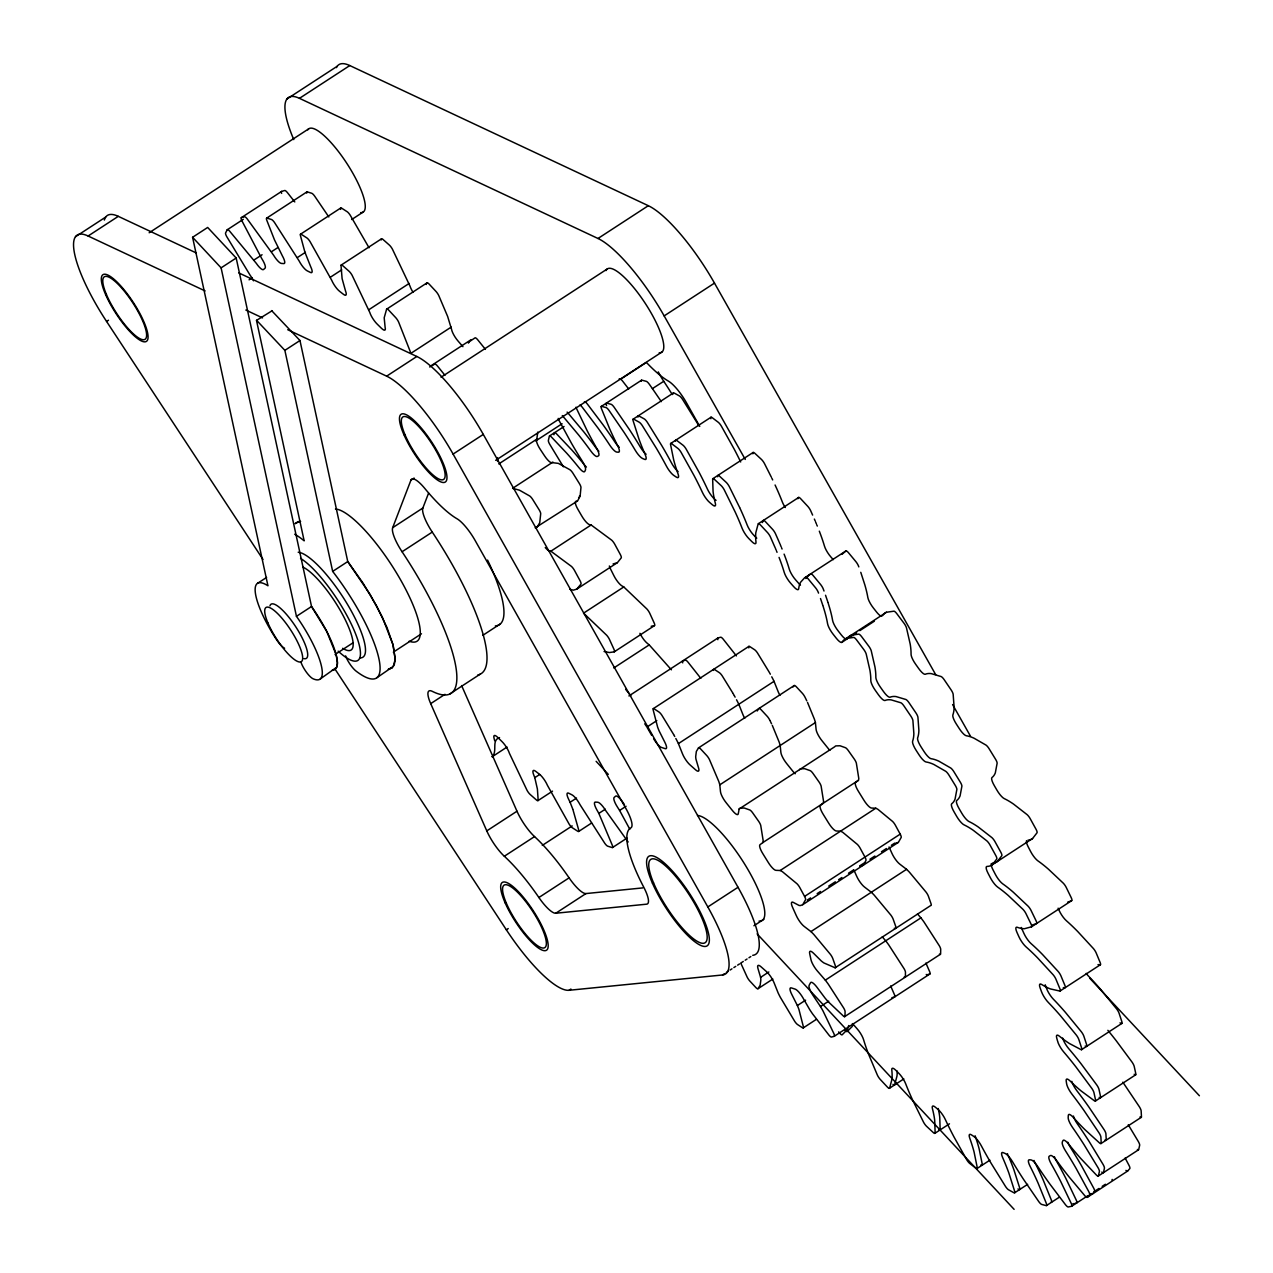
<?xml version="1.0" encoding="UTF-8"?>
<svg xmlns="http://www.w3.org/2000/svg" width="1273" height="1273" viewBox="0 0 1273 1273"><rect width="100%" height="100%" fill="white"/><g stroke="black" fill="none" stroke-linecap="round" stroke-linejoin="round"><path stroke-width="1.5" d="M381.264 239.945L381.279 239.324A5.124 1.321 56.9 0 1 382.95 239.419L389.299 245.021A5.124 1.321 56.9 0 1 392.418 249.158L410.017 286.154A9.945 2.578 56.9 0 0 413.041 292.281M497.584 461.494L497.488 457.58M717.638 476.754L717.686 475.879A5.124 1.321 56.9 0 1 719.5 476.15L726.199 482.356A5.124 1.321 56.9 0 1 729.334 486.684L739.661 507.529M752.868 453.809L752.916 452.933A5.124 1.321 56.9 0 1 754.73 453.204L761.429 459.41A5.124 1.321 56.9 0 1 764.564 463.738L771.279 477.041M579.517 495.881L579.486 496.422A9.945 2.578 56.9 0 1 578.626 497.632M271.595 310.58L299.967 340.528L347.752 561.568L362.932 582.954L376.649 606.012L386.992 627.509L393.071 644.934L395.187 659.223L393.389 666.352L376.983 677.634M272.167 310.723L256.494 320.414L304.152 540.834A87.041 22.5 56.9 0 0 294.684 534.199M739.152 808.976L834.77 746.71A40.752 10.534 56.9 0 1 835.852 745.898L840.005 745.771L845.511 747.728A5.124 1.321 56.9 0 1 848.279 750.545L854.263 759.026A5.124 1.321 56.9 0 1 856.347 763.116L858.782 778.439A40.752 10.534 56.9 0 1 858.448 780.301L855.599 782.418A9.945 2.578 56.9 0 0 858.654 791.726L863.794 800.017A9.945 2.578 56.9 0 0 871.528 808.053L875.792 808.228A40.752 10.534 56.9 0 1 878.02 809.405L892.564 821.435A5.124 1.321 56.9 0 1 895.428 825.318L900.202 834.133A5.124 1.321 56.9 0 1 901.204 837.427L898.388 842.344L802.706 904.673L805.586 899.709A5.124 1.321 56.9 0 0 804.584 896.415L799.81 887.599A5.124 1.321 56.9 0 0 796.946 883.717L782.402 871.687A40.752 10.534 56.9 0 0 780.174 870.509L775.909 870.334A9.945 2.578 56.9 0 1 768.176 862.298L763.036 854.008A9.945 2.578 56.9 0 1 759.997 844.699L762.829 842.583A40.752 10.534 56.9 0 0 763.179 840.721L760.729 825.397A5.124 1.321 56.9 0 0 758.644 821.308L752.661 812.826A5.124 1.321 56.9 0 0 749.892 810.01L744.259 808.021L740.234 808.18A40.752 10.534 56.9 0 0 739.152 808.976L738.26 813.861A9.945 2.578 56.9 0 1 732.182 810.233L726.437 803.072A9.945 2.578 56.9 0 1 720.486 791.711L719.786 784.836A40.752 10.534 56.9 0 0 718.768 781.415L709.459 759.583A5.124 1.321 56.9 0 0 706.69 755.494L700.675 749.017A5.124 1.321 56.9 0 0 698.543 747.84L696.347 751.452L695.695 756.576A40.752 10.534 56.9 0 0 695.965 759.201L698.622 768.176A9.945 2.578 56.9 0 1 695.408 769.672L690.189 765.041A9.945 2.578 56.9 0 1 682.519 753.887L678.414 743.607A40.752 10.534 56.9 0 0 676.249 739.311L675.82 738.499M553.93 434.777L554.36 432.963A5.124 1.321 56.9 0 1 556.428 433.711L571.832 450.006A123.195 31.841 56.9 0 1 584.036 464.454A9.945 2.578 56.9 0 0 586.423 467.048M535.217 527.834A9.945 2.578 56.9 0 1 535.822 527.468L577.624 500.91L580.138 495.993L580.965 487.479A5.124 1.321 56.9 0 0 579.326 483.454L573.009 473.317A5.124 1.321 56.9 0 0 569.89 469.721L558.338 463.372L552.021 462.624A9.945 2.578 56.9 0 1 544.573 455.877L540.404 449.576A9.945 2.578 56.9 0 1 536.729 439.583L537.795 432.088M762.368 522.582L763.195 520.593A5.124 1.321 56.9 0 1 765.439 521.659L772.504 529.25A5.124 1.321 56.9 0 1 775.512 533.785L778.726 541.041M410.94 480.128A24.871 6.429 56.9 0 1 424.816 488.466A87.041 22.5 56.9 0 0 457.007 518.763A24.871 6.429 56.9 0 1 475.195 540.595L625.966 808.641A24.871 6.429 56.9 0 1 630.883 827.864A87.041 22.5 56.9 0 0 643.677 887.058A24.871 6.429 56.9 0 1 646.62 904.18L555.776 913.234A24.871 6.429 56.9 0 1 538.893 897.513A87.041 22.5 56.9 0 0 504.331 856.252A24.871 6.429 56.9 0 1 486.779 830.887L430.704 703.635A24.871 6.429 56.9 0 1 432.263 691.334A140.507 36.312 56.9 0 0 402.077 551.75A24.871 6.429 56.9 0 1 392.673 527.69L410.94 480.128L414.123 478.059M392.673 527.69L422.859 508.022L428.571 493.16M797.948 498.698L798.426 497.648A5.124 1.321 56.9 0 1 800.669 498.714L807.734 506.304A5.124 1.321 56.9 0 1 810.726 510.839L812.62 515.088M426.121 284.484L426.869 282.956A5.124 1.321 56.9 0 1 429.096 284.054L435.955 291.406A5.124 1.321 56.9 0 1 438.899 295.861L447.635 316.436L451.549 329.277A9.945 2.578 56.9 0 0 458.009 340.989L462.433 346.097A9.945 2.578 56.9 0 0 462.942 346.67M468.416 343.121L469.069 341.896M757.18 710.986L758.931 708.52A5.124 1.321 56.9 0 1 761.063 709.682L767.078 716.174A5.124 1.321 56.9 0 1 769.847 720.247M427.171 282.765L386.61 309.18L384.191 317.804L385.13 327.463A9.945 2.578 56.9 0 1 381.359 328.195L377.158 324.074A9.945 2.578 56.9 0 1 369.759 312.378L352.16 275.382A5.124 1.321 56.9 0 0 349.041 271.244L342.692 265.643A5.124 1.321 56.9 0 0 341.021 265.548L342.103 278.628L345.54 291.008A9.945 2.578 56.9 0 1 343.471 294.334L339.7 291.406A9.945 2.578 56.9 0 1 331.728 280.315L310.055 241.599A5.124 1.321 56.9 0 0 306.936 237.971L301.415 234.391A5.124 1.321 56.9 0 0 300.364 235.314L304.915 252.197L310.676 266.678A9.945 2.578 56.9 0 1 310.405 272.422L307.239 270.863A9.945 2.578 56.9 0 1 299.107 260.917L274.443 222.409A5.124 1.321 56.9 0 0 271.467 219.497L267.059 218.129A5.124 1.321 56.9 0 0 266.693 220.006L274.475 239.849L282.272 255.682A9.945 2.578 56.9 0 1 283.799 263.591L281.413 263.431A9.945 2.578 56.9 0 1 273.536 255.141L247.121 218.797A5.124 1.321 56.9 0 0 244.448 216.728L241.361 217.635A5.124 1.321 56.9 0 0 241.695 220.388L261.745 258.594A9.945 2.578 56.9 0 1 265.023 268.237L263.622 269.446A9.945 2.578 56.9 0 1 256.271 263.304L229.442 230.922A5.124 1.321 56.9 0 0 227.199 229.808L225.592 232.943A5.124 1.321 56.9 0 0 226.626 236.428L250.144 275.27A9.945 2.578 56.9 0 1 253.518 280.808M805.889 578.531L806.461 577.671M392.084 667.8L388.44 669.168L392.084 667.8L394.344 664.411L395.187 659.223L393.071 644.934L382.33 617.15L370.109 594.475L347.752 561.568L332.667 571.402A87.041 22.5 56.9 0 1 378.59 657.266A87.041 22.5 56.9 0 1 356.026 671.062A12.428 3.214 56.9 0 1 345.604 655.897M469.132 341.816L475.115 337.806A5.124 1.321 56.9 0 1 477.773 339.859L484.806 348.579A5.124 1.321 56.9 0 1 485.395 349.375M792.999 686.974L794.161 685.574A5.124 1.321 56.9 0 1 796.293 686.752L802.308 693.228A5.124 1.321 56.9 0 1 805.061 697.302L805.538 698.272M320.335 678.907L336.709 667.259L337.409 662.947L336.231 654.974L326.779 631.488L311.535 606.505L236.189 258.021L207.674 227.453L192.589 237.287L267.935 585.771A57.19 14.783 56.9 0 0 255.507 593.886A57.19 14.783 56.9 0 0 276.543 639.667A12.428 3.214 56.9 0 0 284.611 648.228M806.716 577.321L807.75 576.112M841.946 554.376L845.924 550.938A5.124 1.321 56.9 0 1 848.534 552.784L855.758 561.504A5.124 1.321 56.9 0 1 858.527 566.119L858.814 566.899M332.348 670.044C340.352 669.216 336.852 657.711 335.626 652.715C330.407 636.039 321.417 620.81 311.535 606.505L296.45 616.339A57.19 14.783 56.9 0 1 320.923 664.013A57.19 14.783 56.9 0 1 312.967 678.716A12.428 3.214 56.9 0 1 300.842 661.785M429.685 367.006L434.857 364.03A5.124 1.321 56.9 0 1 437.514 366.083L444.548 374.803A5.124 1.321 56.9 0 1 444.945 375.328M852.337 1023.587A9.945 2.578 56.9 0 1 854.199 1025.465L857.254 1028.95A9.945 2.578 56.9 0 1 863.571 1039.643A123.195 31.841 56.9 0 0 868.568 1054.203L877.304 1074.921A5.124 1.321 56.9 0 0 880.295 1079.472L887.376 1087.047A5.124 1.321 56.9 0 0 889.62 1088.129L891.959 1079.281A123.195 31.841 56.9 0 0 891.784 1069.893A9.945 2.578 56.9 0 1 895.874 1070.338L898.818 1073.298A9.945 2.578 56.9 0 1 905.708 1083.848A123.195 31.841 56.9 0 0 912.566 1099.936L923.466 1122.038A5.124 1.321 56.9 0 0 926.617 1126.35L933.3 1132.572A5.124 1.321 56.9 0 0 935.13 1132.843L934.716 1120.463A123.195 31.841 56.9 0 0 932.409 1108.608A9.945 2.578 56.9 0 1 935.369 1107.208L938.121 1109.515A9.945 2.578 56.9 0 1 945.362 1119.588A123.195 31.841 56.9 0 0 953.875 1136.725L966.605 1159.544A5.124 1.321 56.9 0 0 969.803 1163.506L975.914 1168.153A5.124 1.321 56.9 0 0 977.25 1167.627L974.1 1152.097A123.195 31.841 56.9 0 0 969.74 1138.142A9.945 2.578 56.9 0 1 971.49 1134.895L973.94 1136.518A9.945 2.578 56.9 0 1 981.324 1145.811A123.195 31.841 56.9 0 0 991.237 1163.458L1005.415 1186.309A5.124 1.321 56.9 0 0 1008.566 1189.809L1013.913 1192.753A5.124 1.321 56.9 0 0 1014.708 1191.433L1008.916 1173.197A123.195 31.841 56.9 0 0 1002.647 1157.571A9.945 2.578 56.9 0 1 1003.108 1152.606L1005.193 1153.481A9.945 2.578 56.9 0 1 1012.512 1161.708A123.195 31.841 56.9 0 0 1023.524 1179.339L1038.704 1201.505A5.124 1.321 56.9 0 0 1041.712 1204.433L1046.12 1205.595A5.124 1.321 56.9 0 0 1046.39 1203.526L1038.116 1183.158A123.195 31.841 56.9 0 0 1030.112 1166.323A9.945 2.578 56.9 0 1 1029.284 1159.783L1030.844 1159.878A9.945 2.578 56.9 0 1 1037.956 1166.8A123.195 31.841 56.9 0 0 1049.732 1183.874L1065.469 1204.704A5.124 1.321 56.9 0 0 1068.238 1206.963L1071.595 1206.279A5.124 1.321 56.9 0 0 1071.293 1203.526L1060.791 1181.646A123.195 31.841 56.9 0 0 1051.323 1164.111A9.945 2.578 56.9 0 1 1049.223 1156.218L1050.416 1155.534A9.945 2.578 56.9 0 1 1056.908 1160.928A123.195 31.841 56.9 0 0 1069.081 1176.92L1084.882 1195.777A5.124 1.321 56.9 0 0 1087.349 1197.304L1089.529 1194.822A5.124 1.321 56.9 0 0 1088.686 1191.464L1076.29 1168.725A123.195 31.841 56.9 0 0 1065.612 1151.031A9.945 2.578 56.9 0 1 1062.319 1141.992L1062.987 1140.56A9.945 2.578 56.9 0 1 1068.779 1144.268A123.195 31.841 56.9 0 0 1080.968 1158.716L1096.371 1175.011A5.124 1.321 56.9 0 0 1098.44 1175.743L1099.395 1171.542A5.124 1.321 56.9 0 0 1098.026 1167.675L1084.103 1144.777A123.195 31.841 56.9 0 0 1072.55 1127.464A9.945 2.578 56.9 0 1 1068.174 1117.583L1068.302 1115.434A9.945 2.578 56.9 0 1 1073.203 1117.328A123.195 31.841 56.9 0 0 1085.057 1129.772L1099.586 1143.027A5.124 1.321 56.9 0 0 1101.209 1142.963L1100.89 1137.155A5.124 1.321 56.9 0 0 1099.045 1132.906L1084.023 1110.549A123.195 31.841 56.9 0 0 1071.946 1094.144A9.945 2.578 56.9 0 1 1066.599 1083.689L1066.185 1080.888A9.945 2.578 56.9 0 1 1070.052 1080.936A123.195 31.841 56.9 0 0 1081.207 1091.009L1094.43 1100.811A5.124 1.321 56.9 0 0 1095.544 1099.936L1093.968 1092.695A5.124 1.321 56.9 0 0 1091.693 1088.208L1076.035 1067.06A123.195 31.841 56.9 0 0 1063.798 1052.055A9.945 2.578 56.9 0 1 1057.64 1041.362M1087.349 1197.304L1127.607 1171.08L1129.788 1168.598A5.124 1.321 56.9 0 0 1128.944 1165.241L1125.141 1158.032M698.463 747.919L794.161 685.574M740.775 963.104L747.092 976.964A5.124 1.321 56.9 0 0 749.845 981.053L755.86 987.53A5.124 1.321 56.9 0 0 758.008 988.707L760.156 985.207L760.84 980.083A40.752 10.534 56.9 0 0 760.586 977.362L757.928 968.371A9.945 2.578 56.9 0 1 761.143 966.891L766.362 971.506A9.945 2.578 56.9 0 1 774.032 982.676L778.137 992.94A40.752 10.534 56.9 0 0 780.301 997.252L794.654 1021.248A5.124 1.321 56.9 0 0 797.519 1024.526L802.388 1027.709A5.124 1.321 56.9 0 0 803.454 1027.025L798.935 1009.441A40.752 10.534 56.9 0 0 797.375 1005.543L791.679 994.229A9.945 2.578 56.9 0 1 791.408 987.928L795.052 989.089A9.945 2.578 56.9 0 1 802.929 997.841L809.628 1009.473A40.752 10.534 56.9 0 0 812.524 1013.817L829.057 1035.235A5.124 1.321 56.9 0 0 831.492 1037.049L834.229 1036.302L929.847 974.02A5.124 1.321 56.9 0 0 929.64 971.617L925.901 963.056M807.862 575.985L810.694 573.884A5.124 1.321 56.9 0 1 813.304 575.714L820.544 584.45A5.124 1.321 56.9 0 1 823.297 589.065L824.013 591.022M898.388 842.344L896.351 843.203A40.752 10.534 56.9 0 1 895.508 843.251M802.706 904.673L800.669 905.485A40.752 10.534 56.9 0 1 799.046 905.421L793.222 902.366A9.945 2.578 56.9 0 0 792.761 907.776L796.277 915.542A9.945 2.578 56.9 0 0 804.122 926.378L810.933 931.597A40.752 10.534 56.9 0 1 813.845 934.509L830.41 954.368A5.124 1.321 56.9 0 1 832.797 958.553L835.406 965.952A5.124 1.321 56.9 0 1 835.136 967.782L823.933 962.961A40.752 10.534 56.9 0 1 821.228 960.908L813.574 953.27A9.945 2.578 56.9 0 0 809.708 953.716L810.917 959.428A9.945 2.578 56.9 0 0 817.314 970.933L825.318 980.146A40.752 10.534 56.9 0 1 828.341 984.22L843.649 1007.961A5.124 1.321 56.9 0 1 845.081 1011.621L845.001 1016.14A5.124 1.321 56.9 0 1 843.506 1016.156L828.055 1001.549A40.752 10.534 56.9 0 1 825.015 998.032L817.043 987.355A9.945 2.578 56.9 0 0 810.519 982.74L809.167 985.254A9.945 2.578 56.9 0 0 812.874 995.152L820.464 1006.529A40.752 10.534 56.9 0 1 823.026 1010.969L834.022 1033.883A5.124 1.321 56.9 0 1 834.229 1036.302M1057.529 1040.932L1056.717 1038.004A9.945 2.578 56.9 0 1 1059.422 1036.19A123.195 31.841 56.9 0 0 1069.543 1043.574L1081.032 1049.636A5.124 1.321 56.9 0 0 1081.62 1047.981L1078.852 1039.548A5.124 1.321 56.9 0 0 1076.21 1034.933L1060.377 1015.631A123.195 31.841 56.9 0 0 1048.363 1002.488A9.945 2.578 56.9 0 1 1041.585 991.874L1040.168 988.055A9.945 2.578 56.9 0 1 1041.632 984.443A123.195 31.841 56.9 0 0 1050.416 988.93L1059.836 991.046A5.124 1.321 56.9 0 0 1059.868 988.675L1055.969 979.287A5.124 1.321 56.9 0 0 1053.073 974.688L1037.543 957.837A123.195 31.841 56.9 0 0 1026.118 946.953A9.945 2.578 56.9 0 1 1018.925 936.753L1017.047 932.584A9.945 2.578 56.9 0 1 1017.222 927.269A123.195 31.841 56.9 0 0 1024.399 928.717L1031.464 926.839A5.124 1.321 56.9 0 0 1030.939 923.832L1026.038 913.759A5.124 1.321 56.9 0 0 1022.951 909.336L1008.216 895.444A123.195 31.841 56.9 0 0 997.714 887.138A9.945 2.578 56.9 0 1 990.33 877.654L988.055 873.262A9.945 2.578 56.9 0 1 986.957 866.42A123.195 31.841 56.9 0 0 992.288 864.781L996.791 858.973A5.124 1.321 56.9 0 0 995.725 855.392L989.98 844.97A5.124 1.321 56.9 0 0 986.798 840.832L973.288 830.314A123.195 31.841 56.9 0 0 964.027 824.856A9.945 2.578 56.9 0 1 956.675 816.375L954.082 811.903A9.945 2.578 56.9 0 1 951.727 803.74A123.195 31.841 56.9 0 0 955.068 799.062L956.866 789.483A5.124 1.321 56.9 0 0 955.291 785.441L948.862 774.986A5.124 1.321 56.9 0 0 945.68 771.279L933.809 764.452A123.195 31.841 56.9 0 0 926.092 762.002A9.945 2.578 56.9 0 1 918.995 754.778L916.146 750.37A9.945 2.578 56.9 0 1 912.614 741.125A123.195 31.841 56.9 0 0 913.855 733.55L912.9 720.502A5.124 1.321 56.9 0 0 910.863 716.142L903.957 705.942A5.124 1.321 56.9 0 0 900.87 702.776L891.18 699.879A123.195 31.841 56.9 0 0 885.037 700.484A9.945 2.578 56.9 0 1 878.418 694.74L875.41 690.507A9.945 2.578 56.9 0 1 870.796 680.466A123.195 31.841 56.9 0 0 869.92 670.235L866.229 654.115A5.124 1.321 56.9 0 0 863.794 649.548L856.602 639.953A5.124 1.321 56.9 0 0 853.722 637.407L846.163 638.473A123.195 31.841 56.9 0 0 842.137 642.165A9.945 2.578 56.9 0 1 836.186 638.091L833.099 634.177A9.945 2.578 56.9 0 1 827.561 623.643A123.195 31.841 56.9 0 0 824.57 611.04L823.09 606.171M992.288 864.781L1032.546 838.557L1037.049 832.749A5.124 1.321 56.9 0 0 1035.983 829.169L1030.239 818.746A5.124 1.321 56.9 0 0 1027.056 814.609L1013.547 804.09A123.195 31.841 56.9 0 0 1004.286 798.632A9.945 2.578 56.9 0 1 996.934 790.151L994.34 785.68A9.945 2.578 56.9 0 1 991.985 777.517A123.195 31.841 56.9 0 0 995.327 772.838L997.125 763.259A5.124 1.321 56.9 0 0 995.55 759.233L989.121 748.763A5.124 1.321 56.9 0 0 985.939 745.055L974.068 738.229A123.195 31.841 56.9 0 0 966.35 735.778A9.945 2.578 56.9 0 1 959.253 728.554L956.405 724.146A9.945 2.578 56.9 0 1 952.872 714.901A123.195 31.841 56.9 0 0 954.114 707.327L953.159 694.278A5.124 1.321 56.9 0 0 951.122 689.918L944.216 679.734A5.124 1.321 56.9 0 0 941.129 676.552L931.263 673.624A123.195 31.841 56.9 0 0 925.296 674.26A9.945 2.578 56.9 0 1 918.676 668.516L915.669 664.283A9.945 2.578 56.9 0 1 911.054 654.242A123.195 31.841 56.9 0 0 910.179 644.011L906.487 627.891A5.124 1.321 56.9 0 0 904.053 623.324L896.86 613.729A5.124 1.321 56.9 0 0 893.98 611.183L886.422 612.249L846.163 638.473M537.015 527.404L539.752 522.678L540.707 513.703A5.124 1.321 56.9 0 0 539.068 509.677L532.75 499.541A5.124 1.321 56.9 0 0 529.632 495.945L519.527 490.216L512.653 488.307L552.912 462.083M393.341 652.158L421.474 633.779M75.537 236.714L105.723 217.047M286.886 99.039L337.218 66.26M263.018 559.499L106.582 321.464A87.041 22.5 56.9 0 1 88.108 236.014L118.294 216.346L196.328 252.977M293.777 139.6A87.041 22.5 56.9 0 1 299.457 98.339L349.789 65.559L648.323 205.701A87.041 22.5 56.9 0 1 714.487 283.115L935.655 674.579M149.164 232.752L308.718 128.828M241.361 217.635L281.619 191.411L284.706 190.504A5.124 1.321 56.9 0 1 287.38 192.573L294.795 201.946M227.199 229.808L243.302 219.306M106.582 321.464L108.476 320.239M266.646 218.144L306.904 191.921M296.45 616.339L221.104 267.855L236.189 258.021M254.027 259.978L262.079 254.743M271.483 251.72L277.928 247.535M300.476 234.232L340.734 208.008M249.078 279.821L252.309 277.721M351.73 219.513L363.362 211.923M297.373 257.56L305.425 252.325M341.148 265.102L381.407 238.878M330.407 277.212L341.673 269.86M332.667 571.402L284.866 350.361L299.967 340.528M368.899 309.673L409.158 283.449M451.199 327.097L410.94 353.321L398.64 322.085A5.124 1.321 56.9 0 0 395.696 317.629L388.838 310.278A5.124 1.321 56.9 0 0 386.61 309.18M287.73 329.723L386.642 376.156L416.828 356.488A87.041 22.5 56.9 0 1 483.294 434.411L738.022 887.281A87.041 22.5 56.9 0 1 752.725 955.307M299.457 98.339L597.992 238.481L648.323 205.701M430.942 365.844L471.201 339.62M441.047 377.222L607.253 268.969M597.992 238.481A87.041 22.5 56.9 0 1 664.156 315.895L714.487 283.115M386.642 376.156A87.041 22.5 56.9 0 1 453.093 454.079L483.294 434.411M257.56 583.32L266.614 577.417M495.69 460.333L661.896 352.064M620.253 379.449L646.223 362.534M498.777 463.929L537.429 438.755M535.726 440.935L562.093 423.75M549.554 435.939L564.05 426.503M601.254 406.453L641.512 380.229M402.077 551.75L432.263 532.082A24.871 6.429 56.9 0 1 422.859 508.022M641.369 381.327A5.124 1.321 56.9 0 1 641.91 380.181L646.318 381.343A5.124 1.321 56.9 0 1 649.325 384.255L652.413 388.615L663.758 381.295A24.871 6.429 56.9 0 1 658.284 371.907M633.015 419.263L673.274 393.039M335.054 654.513L353.337 642.61M670.776 443.434L711.034 417.21M545.258 547.549A9.945 2.578 56.9 0 0 549.522 550.97L550.875 551.193L591.133 524.969L611.677 540.166A5.124 1.321 56.9 0 1 614.795 544.303L620.253 554.376A5.124 1.321 56.9 0 1 621.256 557.845L617.421 562.634L576.78 589.113L573.343 590.163L570.368 589.399A9.945 2.578 56.9 0 0 569.731 589.224M712.8 478.728L753.059 452.504M482.769 635.354L500.384 623.881M430.704 703.635L445.009 694.31M449.91 693.88L480.096 674.213M583.527 613.172L623.786 586.948L646.843 608.94A5.124 1.321 56.9 0 1 649.803 613.379L654.147 622.895A5.124 1.321 56.9 0 1 654.465 625.632L614.207 651.856L609.433 652.54L604.086 651.553M758.453 523.649L798.712 497.425M492.046 756.671A5.124 1.321 56.9 0 0 492.571 756.496C497.504 750.545 491.283 740.297 499.541 737.592M613.793 667.959L649.214 644.886L671.412 669.821M492.269 756.687L507.052 747.044M779.06 557.399L779.203 557.781A123.195 31.841 56.9 0 1 784.216 572.341A9.945 2.578 56.9 0 0 790.517 583.05L793.588 586.535A9.945 2.578 56.9 0 0 798.68 588.826A123.195 31.841 56.9 0 1 800.637 582.191L804.488 577.91L845.924 550.938M628.91 695.949L717.94 637.964L720.677 637.232A5.124 1.321 56.9 0 1 723.096 639.03L736.399 655.897M494.704 740.743L494.035 738.213A9.945 2.578 56.9 0 1 497.823 737.481L502.008 741.602A9.945 2.578 56.9 0 1 509.407 753.298L527.022 790.294A5.124 1.321 56.9 0 0 530.125 794.432L536.49 800.033A5.124 1.321 56.9 0 0 538.161 800.128L537.397 789.021L534.787 777.644L539.625 774.509M653.272 708.663L748.89 646.382M486.779 830.887L516.981 811.219L461.606 685.558M656.804 720.629L646.923 727.074L651.696 735.38M538.033 800.574L552.53 791.138M572.739 809.055L570.097 802.276L576.526 798.076M504.331 856.252L534.533 836.584A87.041 22.5 56.9 0 1 569.095 877.845A24.871 6.429 56.9 0 0 585.962 893.566L642.754 887.902M678.414 743.607L774.032 681.326A40.752 10.534 56.9 0 0 771.852 677.029L771.756 676.822M842.137 642.165L846.975 639.014M850.189 636.93L856.634 632.729M859.848 630.628L874.344 621.192M542.282 845.399L572.198 825.906M570.097 802.276L568.506 798.998A9.945 2.578 56.9 0 1 568.776 793.238L571.927 794.813A9.945 2.578 56.9 0 1 580.074 804.759L604.739 843.251A5.124 1.321 56.9 0 0 607.698 846.179L612.122 847.547A5.124 1.321 56.9 0 0 612.472 845.67L598.851 813.399L605.296 809.198M578.706 831.444L591.579 823.042M629.817 829.232L619.617 810.455L626.061 806.255M612.536 847.532L627.016 838.095M538.893 897.513L569.095 877.845M719.786 784.836L815.404 722.555A40.752 10.534 56.9 0 0 814.386 719.134L807.528 702.441M334.704 668.611L506.336 929.783L508.229 928.558M555.776 913.234L585.962 893.566M762.829 842.583L858.448 780.301M506.336 929.783A87.041 22.5 56.9 0 0 569.031 990.283L570.909 989.041M569.031 990.283L722.539 974.975A87.041 22.5 56.9 0 0 707.82 906.949L738.022 887.281M780.174 870.509L875.792 808.228M753.934 925.757L763.895 919.249M804.584 896.415L900.202 834.133M807.289 900.059L810.583 897.911M817.171 893.614L820.48 891.466M828.723 886.088L835.311 881.807M838.605 879.659L841.899 877.511M848.502 873.214L853.451 869.984M860.039 865.688L864.988 862.473M869.936 859.243L874.869 856.029M881.473 851.732L886.422 848.518M891.355 845.288L894.664 843.14M722.539 974.975L724.417 973.734M726.31 972.508L728.188 971.283M730.081 970.058L731.975 968.817M733.853 967.591L735.746 966.366M737.624 965.141L739.518 963.916M741.411 962.674L743.289 961.449M745.182 960.224L747.06 958.999M748.954 957.757L750.831 956.532M810.933 931.597L906.551 869.316A40.752 10.534 56.9 0 1 909.463 872.228L926.028 892.087A5.124 1.321 56.9 0 1 928.415 896.272L931.024 903.671A5.124 1.321 56.9 0 1 930.754 905.501L835.136 967.782M760.586 977.362L768.828 971.983M758.008 988.707L772.838 979.048M825.318 980.146L920.92 917.865A40.752 10.534 56.9 0 1 923.959 921.938L939.267 945.68A5.124 1.321 56.9 0 1 940.699 949.34L940.62 953.859A5.124 1.321 56.9 0 1 939.426 954.098M797.375 1005.543L805.618 1000.164M820.464 1006.529L828.707 1001.167M803.263 1027.9L816.454 1019.307M844.572 1016.681L940.19 954.416M1031.464 926.839L1071.723 900.632A5.124 1.321 56.9 0 0 1071.198 897.608L1066.297 887.536A5.124 1.321 56.9 0 0 1063.21 883.112L1048.475 869.22A123.195 31.841 56.9 0 0 1037.972 860.914A9.945 2.578 56.9 0 1 1030.589 851.43L1028.313 847.054A9.945 2.578 56.9 0 1 1026.515 840.689M889.334 1088.351L903.83 1078.915M1060.186 990.919L1100.445 964.695M934.971 1133.272L949.467 1123.82M1081.509 1049.7L1121.768 1023.476M976.996 1168.55L989.885 1160.164M1095.417 1101.034L1135.675 1074.81M1014.756 1192.721L1027.645 1184.336M1101.113 1143.472L1141.372 1117.248M1046.517 1205.547L1059.407 1197.145M1098.217 1176.061L1138.476 1149.837M1071.595 1206.279L1087.699 1195.793M1094.128 1191.592L1098.965 1188.457M1102.179 1186.356L1105.41 1184.256M576.86 589.049L580.997 584.068A5.124 1.321 56.9 0 0 579.995 580.599L574.537 570.511A5.124 1.321 56.9 0 0 571.418 566.39L550.875 551.193M617.119 562.825L613.077 563.939M805.538 577.226L805.666 577.162A5.124 1.321 56.9 0 1 808.275 578.992L815.5 587.728A5.124 1.321 56.9 0 1 818.268 592.343L818.555 593.123M1071.611 900.695L1067.601 902.207M333.526 669.964L335.436 669.073M929.847 974.02L927.094 974.768A5.124 1.321 56.9 0 1 926.251 974.466M654.465 625.632L651.187 626.284M256.541 320.255L284.866 350.361M1074.969 1203.383L1076.624 1203.001A5.124 1.321 56.9 0 0 1076.322 1200.248L1065.835 1178.368A123.195 31.841 56.9 0 0 1056.351 1160.833A9.945 2.578 56.9 0 1 1054.426 1156.791M299.792 521.294L295.113 523.664L297.946 521.644L300.603 521.484M891.88 997.714L894.617 996.966A5.124 1.321 56.9 0 0 894.41 994.563L890.67 986.002M619.155 378.924L619.792 378.813A5.124 1.321 56.9 0 1 622.577 381.073L628.719 388.997M1073.696 1203.606L1073.282 1203.685A5.124 1.321 56.9 0 1 1072.932 1203.637M584.355 401.791L584.562 401.759A5.124 1.321 56.9 0 1 587.346 404.018L603.084 424.848A123.195 31.841 56.9 0 1 614.843 441.922A9.945 2.578 56.9 0 0 619.251 447.284M1031.719 925.264L1036.508 923.562A5.124 1.321 56.9 0 0 1035.967 920.554L1031.082 910.481A5.124 1.321 56.9 0 0 1027.979 906.058L1013.244 892.166A123.195 31.841 56.9 0 0 1002.742 883.86A9.945 2.578 56.9 0 1 995.359 874.376L993.083 869.984A9.945 2.578 56.9 0 1 991.285 863.635M577.274 501.18L576.08 501.244A9.945 2.578 56.9 0 0 578.053 509.598L581.793 516.026A9.945 2.578 56.9 0 0 589.781 524.747L591.133 524.969M1063.321 987.641L1064.865 987.768A5.124 1.321 56.9 0 0 1064.896 985.397L1060.998 976.009A5.124 1.321 56.9 0 0 1058.102 971.41L1042.571 954.559A123.195 31.841 56.9 0 0 1031.146 943.675A9.945 2.578 56.9 0 1 1023.953 933.475L1022.076 929.306A9.945 2.578 56.9 0 1 1021.344 927.476M1098.01 964.616L1100.095 964.823A5.124 1.321 56.9 0 0 1100.127 962.452L1096.228 953.063A5.124 1.321 56.9 0 0 1093.332 948.465L1077.801 931.613A123.195 31.841 56.9 0 0 1066.376 920.729A9.945 2.578 56.9 0 1 1059.184 910.529L1058.134 908.19M894.314 928.24L895.524 928.447A5.124 1.321 56.9 0 0 895.794 926.617L893.185 919.217A5.124 1.321 56.9 0 0 890.798 915.032L874.233 895.174A40.752 10.534 56.9 0 0 871.321 892.262L864.51 887.042A9.945 2.578 56.9 0 1 856.665 876.206L853.833 869.905M1050.893 1202.237L1051.164 1202.317A5.124 1.321 56.9 0 0 1051.418 1200.248L1043.144 1179.88A123.195 31.841 56.9 0 0 1035.14 1163.045A9.945 2.578 56.9 0 1 1034.01 1160.451M1085.217 1045.992L1086.076 1046.358A5.124 1.321 56.9 0 0 1086.649 1044.703L1083.88 1036.27A5.124 1.321 56.9 0 0 1081.254 1031.655L1065.406 1012.353A123.195 31.841 56.9 0 0 1053.392 999.21A9.945 2.578 56.9 0 1 1046.629 988.596L1045.197 984.777M1120.001 1022.856L1121.29 1023.412A5.124 1.321 56.9 0 0 1121.879 1021.758L1119.11 1013.324A5.124 1.321 56.9 0 0 1116.469 1008.709L1100.636 989.407A123.195 31.841 56.9 0 0 1088.622 976.264A9.945 2.578 56.9 0 1 1086.203 973.368M238.735 272.883L416.828 356.488M88.108 236.014L205.144 290.944M245.848 310.055L262.556 317.9M1017.954 1188.934L1018.941 1189.475A5.124 1.321 56.9 0 0 1019.753 1188.155L1013.945 1169.919A123.195 31.841 56.9 0 0 1008.121 1155.311M623.786 586.948L622.036 585.962A9.945 2.578 56.9 0 1 613.904 575.698L610.785 569.477A9.945 2.578 56.9 0 1 609.353 565.976M1099.204 1097.358L1099.458 1097.533A5.124 1.321 56.9 0 0 1100.572 1096.658L1098.997 1089.417A5.124 1.321 56.9 0 0 1096.737 1084.93L1081.063 1063.782A123.195 31.841 56.9 0 0 1068.827 1048.777A9.945 2.578 56.9 0 1 1062.669 1038.084M1134.179 1074.253L1134.689 1074.587A5.124 1.321 56.9 0 0 1135.802 1073.712L1134.227 1066.472A5.124 1.321 56.9 0 0 1131.952 1061.984L1116.294 1040.837A123.195 31.841 56.9 0 0 1107.876 1030.334M583.75 613.331L606.585 635.163A5.124 1.321 56.9 0 1 609.544 639.603L613.888 649.119A5.124 1.321 56.9 0 1 614.207 651.856M906.551 869.316L899.74 864.096A9.945 2.578 56.9 0 1 891.896 853.26L889.047 846.959M649.214 644.886L647.161 643.199A9.945 2.578 56.9 0 1 639.921 633.317M714.869 499.334L714.694 499.191A9.945 2.578 56.9 0 1 707.438 489.118A123.195 31.841 56.9 0 0 698.925 471.997L686.195 449.178A5.124 1.321 56.9 0 0 682.996 445.2L676.886 440.553A5.124 1.321 56.9 0 0 675.565 441.079M715.203 499.621L716.062 500.353M756.751 538.193L753.982 535.424A9.945 2.578 56.9 0 1 747.108 524.874A123.195 31.841 56.9 0 0 740.234 508.786L739.852 507.943M1089.704 978.189L1199.405 1095.751M192.589 237.287L221.104 267.855M596.13 761.334L608.303 774.382M757.117 933.873L1014.12 1209.35M833.258 559.659L830.776 556.826A9.945 2.578 56.9 0 1 824.474 546.117A123.195 31.841 56.9 0 0 819.462 531.557L819.319 531.175M917.499 913.919L920.92 917.865M882.269 936.864L885.706 940.811A40.752 10.534 56.9 0 1 888.729 944.884L904.037 968.626A5.124 1.321 56.9 0 1 905.469 972.286L905.389 976.805A5.124 1.321 56.9 0 1 904.196 977.043M625.632 689.345L626.618 690.523M838.605 1031.91L839.512 1032.992A5.124 1.321 56.9 0 0 842.105 1034.838L847.15 1029.793A123.195 31.841 56.9 0 0 848.709 1025.529M626.952 690.921L630.867 695.695M628.162 842.01L605.646 810.519A9.945 2.578 56.9 0 0 597.753 802.245L595.366 802.085A9.945 2.578 56.9 0 0 596.91 809.978L598.851 813.399M700.834 678.366L687.866 661.976A5.124 1.321 56.9 0 0 685.447 660.178L682.71 660.91A5.124 1.321 56.9 0 0 682.726 662.867M652.413 388.615L661.339 401.632M624.406 804.584L622.895 802.372A9.945 2.578 56.9 0 0 615.639 796.15L614.254 797.359A9.945 2.578 56.9 0 0 617.437 807.066L619.617 810.455M328.816 216.951L314.702 196.185A5.124 1.321 56.9 0 0 311.726 193.273L307.318 191.905A5.124 1.321 56.9 0 0 306.761 193.114M563.382 466.777L549.745 444.309A5.124 1.321 56.9 0 1 548.377 440.458L549.331 436.241A5.124 1.321 56.9 0 1 551.4 436.989L566.803 453.283A123.195 31.841 56.9 0 1 579.008 467.732A9.945 2.578 56.9 0 0 584.784 471.424L585.453 469.992A9.945 2.578 56.9 0 0 582.175 460.953A123.195 31.841 56.9 0 1 571.482 443.275L559.086 420.536A5.124 1.321 56.9 0 1 558.226 418.403M1128.26 1124.759L1138.285 1141.451A5.124 1.321 56.9 0 1 1139.653 1145.318L1138.698 1149.519A5.124 1.321 56.9 0 1 1137.378 1149.439M732.58 692.655L722.284 675.963A5.124 1.321 56.9 0 0 719.404 672.701L714.551 669.518A5.124 1.321 56.9 0 0 713.469 670.203L713.501 670.41M732.882 693.164L734.044 695.217M952.602 704.558L970.487 736.208M664.156 315.895L745.262 459.426M699.752 426.391L686.561 402.936A24.871 6.429 56.9 0 0 668.373 381.088A87.041 22.5 56.9 0 1 647.034 363.091M453.093 454.079L707.82 906.949M769.274 672.271L757.515 653.017A5.124 1.321 56.9 0 0 754.634 649.755L749.781 646.573A5.124 1.321 56.9 0 0 748.699 647.257L748.795 647.877M673.656 734.537L661.896 715.299A5.124 1.321 56.9 0 0 659.016 712.037L654.163 708.854A5.124 1.321 56.9 0 0 653.081 709.538L657.616 727.106A40.752 10.534 56.9 0 0 659.175 731.02L664.872 742.318A9.945 2.578 56.9 0 1 665.127 748.635L661.499 747.458A9.945 2.578 56.9 0 1 653.622 738.706M769.56 672.781L770.34 674.197M734.33 695.726L735.11 697.143M673.942 735.062L674.722 736.478M736.526 699.768L736.637 699.975A40.752 10.534 56.9 0 1 738.801 704.271L742.907 714.551A9.945 2.578 56.9 0 0 744.753 718.258M369.043 247.758L350.314 215.376A5.124 1.321 56.9 0 0 347.195 211.748L341.673 208.183A5.124 1.321 56.9 0 0 340.623 209.106L340.687 209.377M770.149 720.9L771.549 723.78M771.788 478.059L772.679 479.937M805.857 698.925L806.764 700.834M772.297 725.387L779.156 742.079A40.752 10.534 56.9 0 1 780.174 745.501L780.874 752.375A9.945 2.578 56.9 0 0 786.825 763.736L792.57 770.897A9.945 2.578 56.9 0 0 795.179 773.761M775.082 484.997L775.464 485.84A123.195 31.841 56.9 0 1 782.322 501.928A9.945 2.578 56.9 0 0 785.282 507.529M814.37 519.066L815.197 521.007M779.14 542.012L779.967 543.953M774.923 547.231L770.467 537.063A5.124 1.321 56.9 0 0 767.476 532.528L760.411 524.937A5.124 1.321 56.9 0 0 758.167 523.871L755.812 532.703A123.195 31.841 56.9 0 0 755.987 542.091A9.945 2.578 56.9 0 1 751.897 541.646L748.954 538.702A9.945 2.578 56.9 0 1 742.064 528.152A123.195 31.841 56.9 0 0 735.205 512.064L724.305 489.962A5.124 1.321 56.9 0 0 721.17 485.634L714.471 479.428A5.124 1.321 56.9 0 0 712.657 479.157L713.071 491.537A123.195 31.841 56.9 0 0 715.362 503.376A9.945 2.578 56.9 0 1 712.403 504.792L709.666 502.469A9.945 2.578 56.9 0 1 702.41 492.396A123.195 31.841 56.9 0 0 693.896 475.275L681.166 452.456A5.124 1.321 56.9 0 0 677.968 448.478L671.858 443.831A5.124 1.321 56.9 0 0 670.521 444.357L673.688 459.903A123.195 31.841 56.9 0 0 678.032 473.858A9.945 2.578 56.9 0 1 676.297 477.089L673.847 475.466A9.945 2.578 56.9 0 1 666.447 466.173A123.195 31.841 56.9 0 0 656.534 448.542L642.356 425.691A5.124 1.321 56.9 0 0 639.205 422.19L633.874 419.247A5.124 1.321 56.9 0 0 633.063 420.567L638.855 438.787A123.195 31.841 56.9 0 0 645.125 454.429A9.945 2.578 56.9 0 1 644.663 459.378L642.579 458.503A9.945 2.578 56.9 0 1 635.259 450.276A123.195 31.841 56.9 0 0 624.263 432.661L609.067 410.479A5.124 1.321 56.9 0 0 606.059 407.567L601.652 406.405A5.124 1.321 56.9 0 0 601.397 408.474L609.672 428.842A123.195 31.841 56.9 0 0 617.66 445.677A9.945 2.578 56.9 0 1 618.487 452.201L616.832 452.106A9.945 2.578 56.9 0 1 609.815 445.2A123.195 31.841 56.9 0 0 598.055 428.126L582.318 407.296A5.124 1.321 56.9 0 0 579.883 405.085M815.595 521.962L816.391 523.871M780.365 544.908L781.161 546.817M775.337 548.186L776.132 550.095M816.789 524.826L817.298 526.083M781.558 547.772L782.068 549.029M776.53 551.05L777.039 552.307M774.032 681.326L778.137 691.605A9.945 2.578 56.9 0 0 779.967 695.313M534.787 777.644L533.626 774.668A9.945 2.578 56.9 0 1 535.71 771.343L539.481 774.255A9.945 2.578 56.9 0 1 547.438 785.361L569.126 824.077A5.124 1.321 56.9 0 0 572.245 827.705L577.767 831.269A5.124 1.321 56.9 0 0 578.801 830.346L572.898 809.501M784.088 554.121L784.248 554.503A123.195 31.841 56.9 0 1 789.244 569.063A9.945 2.578 56.9 0 0 795.545 579.772L798.617 583.257A9.945 2.578 56.9 0 0 800.462 585.134M606.569 405.594L606.425 405.196A5.124 1.321 56.9 0 1 606.68 403.127L611.088 404.289A5.124 1.321 56.9 0 1 614.111 407.201L629.292 429.383A123.195 31.841 56.9 0 1 640.303 446.998A9.945 2.578 56.9 0 0 646.095 454.254M860.771 572.309L864.828 584.832A123.195 31.841 56.9 0 1 867.82 597.419A9.945 2.578 56.9 0 0 873.358 607.953L876.445 611.867A9.945 2.578 56.9 0 0 881.616 616.307M825.54 595.255L827.896 602.193M820.512 598.533L822.851 605.471M828.118 602.893L829.598 607.778A123.195 31.841 56.9 0 1 832.59 620.365A9.945 2.578 56.9 0 0 838.143 630.899L841.214 634.813A9.945 2.578 56.9 0 0 847.166 638.887M710.875 418.706L710.78 418.133A5.124 1.321 56.9 0 1 712.116 417.608L718.227 422.254A5.124 1.321 56.9 0 1 721.425 426.232L734.155 449.051A123.195 31.841 56.9 0 1 740.679 461.972M815.404 722.555L816.104 729.429A9.945 2.578 56.9 0 0 822.04 740.791L827.8 747.951A9.945 2.578 56.9 0 0 829.885 750.322M269.971 605.821A32.334 8.354 56.9 0 1 296.068 627.271A32.334 8.354 56.9 0 1 303.992 658.634M298.2 552.259A62.17 16.072 56.9 0 1 348.181 605.566A62.17 16.072 56.9 0 1 360.291 657.902M303.054 567.185A49.742 12.857 56.9 0 1 345.397 620.031A49.742 12.857 56.9 0 1 342.644 648.307M300.571 558.386A62.17 16.072 56.9 0 1 355.103 632.649A62.17 16.072 56.9 0 1 338.188 651.171M281.635 193.385A5.124 1.321 56.9 0 1 281.619 191.411M487.559 560.088A109.414 28.277 56.9 0 1 495.34 625.902M799.539 769.64A40.752 10.534 56.9 0 1 800.622 768.844L804.647 768.685L810.28 770.674A5.124 1.321 56.9 0 1 813.049 773.491L819.032 781.972A5.124 1.321 56.9 0 1 821.117 786.062L823.567 801.385A40.752 10.534 56.9 0 1 823.217 803.247L820.385 805.363A9.945 2.578 56.9 0 0 823.424 814.672L828.564 822.963A9.945 2.578 56.9 0 0 836.297 830.998L840.562 831.174A40.752 10.534 56.9 0 1 842.79 832.351L857.334 844.381A5.124 1.321 56.9 0 1 860.198 848.264L864.972 857.079A5.124 1.321 56.9 0 1 865.974 860.373L864.081 864.399L861.121 866.149A40.752 10.534 56.9 0 1 859.864 866.165M992.367 863.126A123.195 31.841 56.9 0 0 997.316 861.503L1001.835 855.695A5.124 1.321 56.9 0 0 1000.753 852.114L995.009 841.692A5.124 1.321 56.9 0 0 991.826 837.554L978.316 827.036A123.195 31.841 56.9 0 0 969.055 821.578A9.945 2.578 56.9 0 1 961.704 813.097L959.11 808.626A9.945 2.578 56.9 0 1 956.755 800.462A123.195 31.841 56.9 0 0 960.097 795.784L961.895 786.205A5.124 1.321 56.9 0 0 960.319 782.179L953.891 771.709A5.124 1.321 56.9 0 0 950.708 768.001L938.853 761.174A123.195 31.841 56.9 0 0 931.12 758.724A9.945 2.578 56.9 0 1 924.023 751.5L921.175 747.092A9.945 2.578 56.9 0 1 917.642 737.847A123.195 31.841 56.9 0 0 918.883 730.272L917.928 717.224A5.124 1.321 56.9 0 0 915.892 712.864L908.986 702.68A5.124 1.321 56.9 0 0 905.899 699.498L896.033 696.57A123.195 31.841 56.9 0 0 890.082 697.206A9.945 2.578 56.9 0 1 883.446 691.462L880.439 687.229A9.945 2.578 56.9 0 1 875.824 677.188A123.195 31.841 56.9 0 0 874.949 666.957L871.257 650.837A5.124 1.321 56.9 0 0 868.822 646.27L861.646 636.675A5.124 1.321 56.9 0 0 858.75 634.129L851.191 635.195A123.195 31.841 56.9 0 0 847.563 638.266M678.079 471.599A9.945 2.578 56.9 0 1 671.476 462.895A123.195 31.841 56.9 0 0 661.562 445.264L647.4 422.413A5.124 1.321 56.9 0 0 644.249 418.912L638.903 415.969A5.124 1.321 56.9 0 0 638.044 417.067M598.835 451.263A9.945 2.578 56.9 0 1 595.907 447.794A123.195 31.841 56.9 0 0 583.734 431.786L567.917 412.945A5.124 1.321 56.9 0 0 567.121 412.118M845.145 1030.398A5.124 1.321 56.9 0 0 847.15 1031.56L852.178 1026.515A123.195 31.841 56.9 0 0 853.276 1023.953M892.978 1084.341A5.124 1.321 56.9 0 0 894.648 1084.851L896.988 1076.003A123.195 31.841 56.9 0 0 897.147 1071.039M938.869 1129.724A5.124 1.321 56.9 0 0 940.158 1129.565L939.745 1117.185A123.195 31.841 56.9 0 0 938.217 1108.497M980.942 1164.875A5.124 1.321 56.9 0 0 982.279 1164.349L979.128 1148.819A123.195 31.841 56.9 0 0 975.102 1135.787M1007.675 1154.293A9.945 2.578 56.9 0 1 1007.42 1153.672M1090.897 1193.485A5.124 1.321 56.9 0 0 1092.377 1194.026L1094.557 1191.544A5.124 1.321 56.9 0 0 1093.714 1188.186L1081.318 1165.447A123.195 31.841 56.9 0 0 1070.641 1147.753A9.945 2.578 56.9 0 1 1067.808 1142.215M1101.782 1172.083A5.124 1.321 56.9 0 0 1103.484 1172.465L1104.423 1168.264A5.124 1.321 56.9 0 0 1103.055 1164.397L1089.147 1141.499A123.195 31.841 56.9 0 0 1077.595 1124.186A9.945 2.578 56.9 0 1 1073.425 1116.007M1104.964 1140.019A5.124 1.321 56.9 0 0 1106.237 1139.685L1105.919 1133.877A5.124 1.321 56.9 0 0 1104.073 1129.628L1089.052 1107.271A123.195 31.841 56.9 0 0 1076.974 1090.866A9.945 2.578 56.9 0 1 1071.818 1081.35M717.877 639.698A5.124 1.321 56.9 0 1 717.94 637.964M644.759 723.812A40.752 10.534 56.9 0 1 646.382 726.262M697.493 815.468A62.17 16.072 56.9 0 1 747.903 869.491A62.17 16.072 56.9 0 1 759.058 921.095M576.001 407.185A5.124 1.321 56.9 0 0 576.478 408.458L586.98 430.354A123.195 31.841 56.9 0 0 596.464 447.873A9.945 2.578 56.9 0 1 598.549 455.782L597.371 456.45A9.945 2.578 56.9 0 1 590.863 451.072A123.195 31.841 56.9 0 0 578.706 435.064L562.889 416.223A5.124 1.321 56.9 0 0 562.3 415.587M1032.546 838.557A123.195 31.841 56.9 0 1 1027.979 840.164M882.587 615.623A123.195 31.841 56.9 0 1 886.422 612.249M698.734 425.628A123.195 31.841 56.9 0 0 696.792 422.318L682.614 399.467A5.124 1.321 56.9 0 0 679.464 395.967L674.133 393.023A5.124 1.321 56.9 0 0 673.226 393.93M1112.172 1179.403A5.124 1.321 56.9 0 1 1111.934 1180.023M1127.607 1171.08A5.124 1.321 56.9 0 1 1125.937 1170.38M1140.019 1116.946A5.124 1.321 56.9 0 0 1141.467 1116.739L1141.149 1110.931A5.124 1.321 56.9 0 0 1139.303 1106.683L1124.282 1084.325A123.195 31.841 56.9 0 0 1122.786 1082.209M606.012 270.592A49.742 12.857 56.9 0 1 645.65 303.976A49.742 12.857 56.9 0 1 659.207 352.764M307.811 129.83A49.742 12.857 56.9 0 1 347.784 164.853A49.742 12.857 56.9 0 1 360.673 212.623M335.483 509.009A78.337 20.241 56.9 0 1 401.695 581.841A78.337 20.241 56.9 0 1 409.142 641.21M104.354 220.07A87.041 22.5 56.9 0 1 118.294 216.346M432.263 532.082A140.507 36.312 56.9 0 1 477.821 674.992M534.533 836.584A24.871 6.429 56.9 0 1 516.981 811.219M336.438 67.628A87.041 22.5 56.9 0 1 349.789 65.559M663.758 381.295A140.507 36.312 56.9 0 1 672.287 394.55M267.839 622.783A32.334 8.354 56.9 0 0 300.667 661.944A32.334 8.354 56.9 0 0 282.558 618.964A32.334 8.354 56.9 0 0 267.839 622.783M653.574 882.937A49.742 12.857 56.9 0 0 704.064 943.182A49.742 12.857 56.9 0 0 676.218 877.049A49.742 12.857 56.9 0 0 653.574 882.937M404.941 434.602A37.299 9.643 56.9 0 0 442.813 479.778A37.299 9.643 56.9 0 0 421.92 430.179A37.299 9.643 56.9 0 0 404.941 434.602M506.161 902.764A37.299 9.643 56.9 0 0 544.032 947.955A37.299 9.643 56.9 0 0 523.139 898.356A37.299 9.643 56.9 0 0 506.161 902.764M106.407 294.461A37.299 9.643 56.9 0 0 144.279 339.636A37.299 9.643 56.9 0 0 123.386 290.037A37.299 9.643 56.9 0 0 106.407 294.461M505.158 902.875A40.418 10.439 56.9 0 0 546.069 950.454A40.418 10.439 56.9 0 0 522.105 895.762A40.418 10.439 56.9 0 0 505.158 902.875M105.707 294.763A39.781 10.279 56.9 0 0 145.981 341.61A39.781 10.279 56.9 0 0 122.383 287.762A39.781 10.279 56.9 0 0 105.707 294.763M403.939 434.698A40.418 10.439 56.9 0 0 444.834 482.276A40.418 10.439 56.9 0 0 420.886 427.585A40.418 10.439 56.9 0 0 403.939 434.698M652.444 883.207A53.466 13.828 56.9 0 0 706.547 946.157A53.466 13.828 56.9 0 0 674.849 873.803A53.466 13.828 56.9 0 0 652.444 883.207"/></g></svg>
